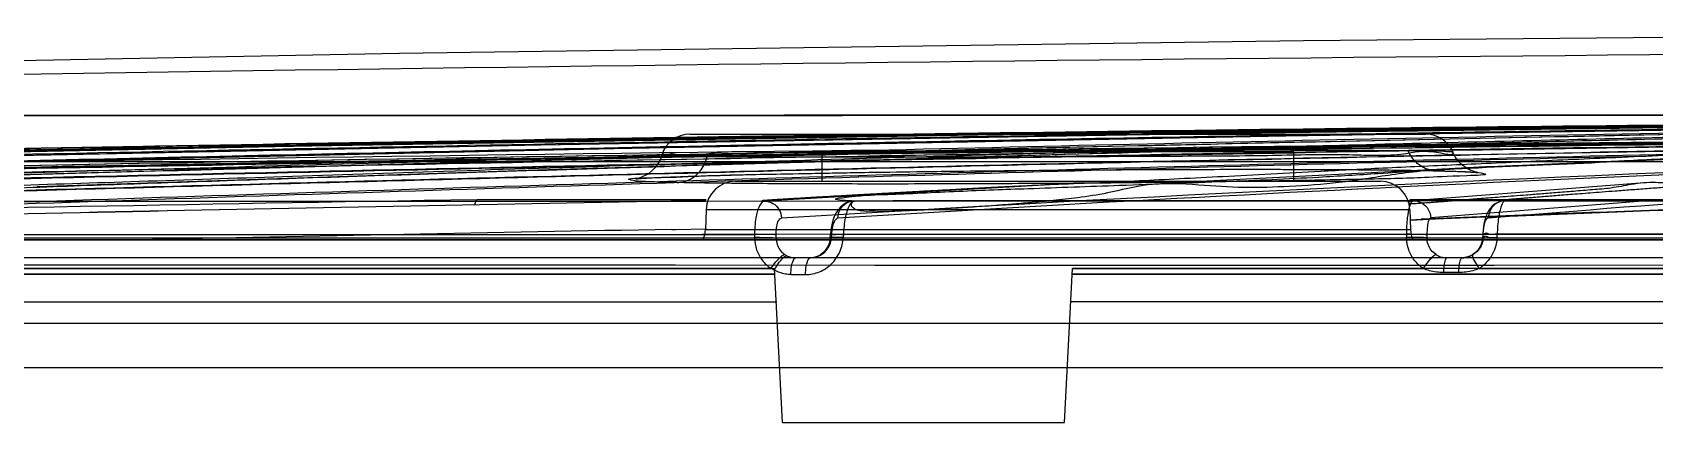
# Model space of a CAD drawing. Header units: millimetres. Extents: x 687 to 1107, y -116 to 478.
# Drawn here: x 933.14 to 938.65, y 376.85 to 378.17 of the extents above; entities that cross this region are included whole.
import ezdxf

# ---------------------------------------------------------------- set-up
doc = ezdxf.new("R2010")
doc.units = ezdxf.units.MM
doc.header["$LTSCALE"] = 0.1

msp = doc.modelspace()

# ---------------------------------------------------------------- linework, layer by layer
for p, q in [((935.3743, 377.8256), (937.8723, 377.8256)), ((936.6661, 377.7316), (935.6663, 377.7321)), ((937.4233, 377.7656), (935.8233, 377.7656)), ((935.8233, 377.6656), (935.8233, 377.7656)), ((937.2204, 377.7711), (937.19, 377.7712)), ((937.4233, 377.6656), (937.4233, 377.7656)), ((937.934, 377.767), (937.8124, 377.769)), ((937.9989, 377.7106), (936.9735, 377.658)), ((935.5289, 377.6656), (937.7177, 377.6656)), ((936.6754, 377.6579), (935.6261, 377.5985)), ((938.6141, 377.6607), (937.8266, 377.5992)), ((935.6281, 377.5986), (929.9625, 377.5964)), ((931.7446, 377.5969), (937.8305, 377.5994)), ((935.429, 377.6032), (934.6522, 377.6032)), ((935.429, 377.5691), (935.4267, 377.5021)), ((937.8176, 377.5691), (935.429, 377.5691)), ((935.9312, 377.5987), (935.9296, 377.5986)), ((943.2525, 377.6032), (937.8176, 377.6032)), ((937.8176, 377.5691), (937.82, 377.5021)), ((938.1382, 377.5994), (938.137, 377.5993)), ((938.1417, 377.5995), (944.5092, 377.5997)), ((935.3129, 377.5021), (935.3249, 377.5023)), ((935.3249, 377.5023), (935.4302, 377.5042)), ((935.4267, 377.5021), (937.82, 377.5021)), ((937.8188, 377.5349), (937.8563, 377.5365)), ((937.9044, 377.5365), (937.8191, 377.533)), ((963.4856, 377.4667), (925.8486, 377.4667)), ((926.0459, 377.4731), (940.3097, 377.4731)), ((926.053, 377.4731), (943.6161, 377.4731)), ((926.236, 377.4731), (942.5508, 377.4731)), ((927.8361, 377.4666), (956.7883, 377.4667)), ((929.8848, 377.4827), (935.5935, 377.4849)), ((937.806, 377.4857), (931.6823, 377.4831)), ((935.5935, 377.4849), (935.5934, 377.4742)), ((935.6668, 377.4731), (935.6665, 377.4838)), ((935.8507, 377.4741), (935.8512, 377.4849)), ((935.8543, 377.4731), (935.8507, 377.4741)), ((935.8547, 377.4836), (935.8512, 377.4849)), ((935.8547, 377.4836), (935.8543, 377.4731)), ((935.8951, 377.485), (935.8947, 377.4742)), ((935.8951, 377.4859), (944.5109, 377.485)), ((937.806, 377.4857), (937.8062, 377.4761)), ((937.8754, 377.4846), (937.8757, 377.4731)), ((938.0649, 377.4852), (938.0643, 377.4739)), ((938.0663, 377.4731), (938.0668, 377.4844)), ((938.1134, 377.4742), (938.1139, 377.4858)), ((944.5111, 377.486), (938.1139, 377.4861)), ((943.5529, 377.4056), (926.0415, 377.4056)), ((935.7831, 377.4056), (935.7332, 377.4056)), ((926.2031, 377.3503), (935.6619, 377.3503)), ((935.6494, 377.3693), (929.8383, 377.3693)), ((931.6281, 377.3693), (935.6609, 377.3691)), ((935.1407, 377.3814), (935.2186, 377.3814)), ((935.2186, 377.3814), (935.2404, 377.3813)), ((935.2404, 377.3813), (935.2525, 377.3813)), ((935.2525, 377.3813), (935.3132, 377.3813)), ((935.3132, 377.3813), (935.3255, 377.3813)), ((935.3255, 377.3813), (936.0021, 377.3808)), ((935.6611, 377.3639), (935.6494, 377.3693)), ((935.6884, 376.8455), (935.661, 377.3692)), ((935.7168, 377.3487), (935.7666, 377.3487)), ((936.0021, 377.3808), (936.1428, 377.3808)), ((936.1428, 377.3808), (936.2114, 377.3808)), ((936.2114, 377.3808), (936.9897, 377.3808)), ((936.6455, 376.8455), (936.6729, 377.3693)), ((944.6671, 377.3504), (936.6717, 377.3503)), ((936.6718, 377.3503), (944.6666, 377.3503)), ((944.571, 377.3693), (936.6729, 377.3693)), ((936.6729, 377.3693), (937.8637, 377.3693)), ((936.9897, 377.3808), (937.0213, 377.3808)), ((937.0213, 377.3808), (937.2216, 377.3809)), ((937.2216, 377.3809), (937.2542, 377.3809)), ((937.2542, 377.3809), (937.9192, 377.3811)), ((937.9192, 377.3811), (937.9909, 377.3811)), ((937.9831, 377.3556), (937.9324, 377.3556)), ((937.9909, 377.3811), (938.0043, 377.3811)), ((938.0043, 377.3811), (938.1042, 377.3811)), ((938.0527, 377.3692), (944.5712, 377.3691)), ((938.1042, 377.3811), (942.4204, 377.3826)), ((926.3027, 377.2556), (935.669, 377.2556)), ((952.6673, 377.2556), (936.667, 377.2556)), ((933.1511, 377.1829), (932.7211, 377.1828)), ((933.2036, 377.1829), (933.1511, 377.1829)), ((933.3757, 377.1829), (933.2036, 377.1829)), ((933.4934, 377.1829), (933.3757, 377.1829)), ((933.5502, 377.1829), (933.4934, 377.1829)), ((933.6256, 377.1829), (933.5502, 377.1829)), ((933.8165, 377.1829), (933.6256, 377.1829)), ((933.8704, 377.1829), (933.8165, 377.1829)), ((934.0789, 377.1828), (933.8704, 377.1829)), ((934.2128, 377.1828), (934.0789, 377.1828)), ((935.1466, 377.1828), (934.2128, 377.1828)), ((935.2119, 377.1828), (935.1466, 377.1828)), ((935.2654, 377.1828), (935.2119, 377.1828)), ((935.4659, 377.1828), (935.2654, 377.1828)), ((935.5155, 377.1828), (935.4659, 377.1828)), ((935.5864, 377.1828), (935.5155, 377.1828)), ((935.6118, 377.1828), (935.5864, 377.1828)), ((935.6815, 377.1828), (935.6118, 377.1828)), ((936.1378, 377.1828), (935.6815, 377.1828)), ((936.1636, 377.1828), (936.1378, 377.1828)), ((936.481, 377.1828), (936.1636, 377.1828)), ((936.6004, 377.1828), (936.481, 377.1828)), ((936.6684, 377.1828), (936.6004, 377.1828)), ((936.7309, 377.1828), (936.6684, 377.1828)), ((936.7564, 377.1828), (936.7309, 377.1828)), ((936.8667, 377.1828), (936.7564, 377.1828)), ((937.1057, 377.1828), (936.8667, 377.1828)), ((937.1816, 377.1828), (937.1057, 377.1828)), ((937.2778, 377.1828), (937.1816, 377.1828)), ((937.3167, 377.1828), (937.2778, 377.1828)), ((937.3604, 377.1828), (937.3167, 377.1828)), ((937.388, 377.1828), (937.3604, 377.1828)), ((937.403, 377.1828), (937.388, 377.1828)), ((937.4391, 377.1828), (937.403, 377.1828)), ((937.563, 377.1828), (937.4391, 377.1828)), ((937.6195, 377.1828), (937.563, 377.1828)), ((939.9867, 377.1827), (937.6195, 377.1828)), ((935.5421, 377.0322), (929.9172, 377.0315)), ((935.5848, 377.0322), (935.5421, 377.0322)), ((936.173, 377.0322), (935.5848, 377.0322)), ((937.1068, 377.0322), (936.173, 377.0322)), ((937.7839, 377.0322), (937.1068, 377.0322)), ((944.6671, 377.0311), (937.7839, 377.0322)), ((935.6884, 376.8456), (936.6455, 376.8456))]:
    msp.add_line(p, q)
for points in [[(940.5628, 378.1718), (937.4569, 378.1432), (934.3885, 378.0996), (931.392, 378.0422), (928.4894, 377.9726)], [(940.2184, 377.8694), (937.8725, 377.8479), (935.5239, 377.8173), (933.1728, 377.7778), (930.8192, 377.7291), (928.4632, 377.6715), (926.1046, 377.6047)], [(940.2459, 377.8695), (937.8974, 377.848), (935.5457, 377.8175), (933.191, 377.7779), (930.8333, 377.7292), (928.4726, 377.6715), (926.109, 377.6047)], [(940.5377, 377.8705), (938.3102, 377.8501), (936.0237, 377.8204), (933.6784, 377.7811), (931.2743, 377.732), (928.8113, 377.6729), (926.2896, 377.6037)], [(940.6991, 377.871), (938.5775, 377.8515), (936.3517, 377.8227), (934.0217, 377.7838), (931.5876, 377.7344), (929.0494, 377.6742), (926.407, 377.603)], [(941.6307, 377.8735), (939.5679, 377.8522), (937.3963, 377.8196), (935.1158, 377.7761), (932.7264, 377.7232), (930.2282, 377.6629), (927.6212, 377.5979)], [(941.1109, 377.8722), (939.1289, 377.8534), (937.0486, 377.8255), (934.8699, 377.7883), (932.5927, 377.7423), (930.2172, 377.688), (927.7432, 377.6263)], [(940.2125, 377.8694), (937.6744, 377.8457), (935.2104, 377.8127), (932.8205, 377.7713), (930.5048, 377.7223), (928.2632, 377.6665)], [(942.2427, 377.8747), (940.4344, 377.854), (938.5307, 377.8217), (936.5315, 377.7784), (934.4369, 377.7252), (932.2469, 377.6637), (929.9615, 377.5963)], [(942.5776, 377.8753), (941.1722, 377.8583), (939.7011, 377.8325), (938.1643, 377.7981), (936.5617, 377.7551), (934.8933, 377.7044), (933.1593, 377.6466)], [(943.2923, 377.8762), (942.306, 377.8603), (941.2835, 377.8361), (940.2248, 377.8033), (939.1299, 377.7616), (937.9989, 377.7106)], [(935.2795, 377.7547), (935.2729, 377.7382), (935.2647, 377.7238), (935.2553, 377.7115), (935.245, 377.7011), (935.2345, 377.6927), (935.2242, 377.6862), (935.2148, 377.6815), (935.2072, 377.6784), (935.2013, 377.6764), (935.197, 377.6752), (935.1941, 377.6745), (935.1921, 377.6741), (935.191, 377.6739), (935.1905, 377.6738), (935.1907, 377.6739), (935.1914, 377.6739), (935.1925, 377.6741), (935.1941, 377.6743), (935.1962, 377.6745), (935.1987, 377.6747), (935.2015, 377.6749), (935.2048, 377.6752), (935.2085, 377.6755), (935.2127, 377.6758), (935.2172, 377.6761), (935.2222, 377.6764), (935.2276, 377.6767), (935.2334, 377.6771), (935.2397, 377.6774), (935.2465, 377.6778), (935.2538, 377.6782), (935.2615, 377.6785), (935.2698, 377.6789), (935.2785, 377.6793), (935.2878, 377.6797), (935.2976, 377.6801), (935.3079, 377.6805), (935.3187, 377.6809), (935.3302, 377.6813), (935.3421, 377.6818), (935.3547, 377.6822), (935.3679, 377.6827), (935.3816, 377.6831), (935.396, 377.6836), (935.411, 377.684), (935.4266, 377.6845), (935.4429, 377.685), (935.4598, 377.6854), (935.4774, 377.6859), (935.4956, 377.6864), (935.5146, 377.6869), (935.5342, 377.6874), (935.5546, 377.6879), (935.5757, 377.6884), (935.5975, 377.6889), (935.62, 377.6894), (935.6433, 377.6899), (935.6674, 377.6904), (935.6922, 377.691), (935.7177, 377.6915), (935.7441, 377.692), (935.7712, 377.6925), (935.799, 377.6931), (935.8276, 377.6936), (935.8569, 377.6941), (935.8871, 377.6946), (935.9179, 377.6951), (935.9495, 377.6956), (935.9818, 377.6962), (936.0148, 377.6967), (936.0486, 377.6972), (936.083, 377.6977), (936.118, 377.6981), (936.1537, 377.6986), (936.19, 377.6991), (936.2269, 377.6996), (936.2644, 377.7), (936.3025, 377.7005), (936.3411, 377.7009), (936.3802, 377.7013), (936.4198, 377.7017), (936.4598, 377.7021), (936.5002, 377.7025), (936.5411, 377.7029), (936.5823, 377.7033), (936.6238, 377.7036), (936.6656, 377.704), (936.7077, 377.7043), (936.75, 377.7046), (936.7925, 377.7048), (936.8352, 377.7051), (936.878, 377.7053), (936.9209, 377.7056), (936.9639, 377.7058), (937.0068, 377.7059), (937.0497, 377.7061), (937.0926, 377.7062), (937.1353, 377.7063), (937.1778, 377.7064), (937.2201, 377.7064), (937.2621, 377.7064), (937.3039, 377.7064), (937.3452, 377.7064), (937.3862, 377.7063), (937.4267, 377.7062), (937.4666, 377.7061), (937.5059, 377.7059), (937.5446, 377.7058), (937.5825, 377.7055), (937.6197, 377.7053), (937.656, 377.705), (937.6914, 377.7047), (937.7257, 377.7043), (937.759, 377.704), (937.7911, 377.7035), (937.8219, 377.7031), (937.8514, 377.7026), (937.8793, 377.702), (937.9056, 377.7015)], [(937.9056, 377.7015), (937.9161, 377.7012), (937.9262, 377.701), (937.9358, 377.7007), (937.9451, 377.7005), (937.9539, 377.7002), (937.9623, 377.6999), (937.9704, 377.6997), (937.978, 377.6994), (937.9852, 377.6991), (937.9921, 377.6989), (937.9985, 377.6986), (938.0046, 377.6983), (938.0103, 377.6981), (938.0156, 377.6978), (938.0205, 377.6976), (938.025, 377.6973), (938.0292, 377.697), (938.033, 377.6968), (938.0364, 377.6966), (938.0394, 377.6963), (938.042, 377.6961), (938.0441, 377.6959), (938.0459, 377.6957), (938.0472, 377.6956), (938.048, 377.6955), (938.0482, 377.6955), (938.0478, 377.6955), (938.0464, 377.6958), (938.0442, 377.6962), (938.0405, 377.6971), (938.0355, 377.6986), (938.0286, 377.701), (938.0201, 377.7048), (938.0106, 377.71), (938.0007, 377.7168), (937.9906, 377.7254), (937.981, 377.7357), (937.9717, 377.7488), (937.9635, 377.7646)], [(935.9295, 377.5986), (935.9167, 377.5965), (935.9047, 377.5922), (935.8942, 377.5861), (935.885, 377.5783), (935.8769, 377.5691), (935.87, 377.5585), (935.864, 377.5462), (935.8591, 377.5325), (935.8553, 377.5173), (935.8527, 377.5012), (935.8512, 377.4849)], [(938.1368, 377.5993), (938.125, 377.5971), (938.1142, 377.593), (938.1049, 377.5876), (938.097, 377.581), (938.0902, 377.5736), (938.0846, 377.5655), (938.08, 377.5568), (938.0761, 377.5475), (938.0727, 377.5372), (938.0699, 377.5259), (938.0676, 377.5133), (938.0659, 377.4997), (938.0649, 377.4852)], [(935.8507, 377.4741), (935.8491, 377.4625), (935.8457, 377.4511), (935.8405, 377.4404), (935.8337, 377.4307), (935.8255, 377.4222), (935.8161, 377.4152), (935.8057, 377.41), (935.7946, 377.4067), (935.7831, 377.4056)], [(938.0643, 377.4739), (938.0629, 377.4627), (938.0596, 377.4517), (938.0547, 377.4414), (938.0483, 377.4318), (938.0404, 377.4235), (938.0314, 377.4166)], [(938.0314, 377.4165), (938.0233, 377.4121), (938.0144, 377.4086), (938.0047, 377.4064), (937.9945, 377.4056)]]:
    msp.add_lwpolyline(points)
for centre, radius, start, end in [((944.7351, -239.6211), 617.449, 90.4170255, 91.7289886), ((944.7194, -238.3424), 616.1704, 90.4180088, 91.7305396), ((935.3743, 377.7256), 0.1, 90, 162.9182), ((945.3232, 219.5466), 158.2873, 90.821909, 93.490905), ((937.8723, 377.7256), 0.1, 23.1916, 90), ((944.6666, -353.0308), 730.8532, 90.6755085, 91.3268243), ((935.5289, 377.5656), 0.1, 90, 178), ((937.7177, 377.5656), 0.1, 2, 90), ((948.8428, -367.4083), 745.1294, 91.0315391, 91.3218266), ((948.9205, -370.9037), 748.6253, 91.0326652, 91.3215972), ((944.7866, -239.8194), 617.5057, 90.9403695, 91.2068226), ((946.2541, 171.6354), 206.0723, 91.824295, 92.335559), ((946.388, 169.6515), 208.058, 91.843727, 92.336885), ((949.0724, -376.7323), 754.3599, 91.045131, 91.183376), ((935.3267, 377.5056), 0.1, 336.8944, 358), ((937.9199, 377.5056), 0.1, 182, 203.1056), ((935.6252, 376.5107), 0.9747, 90.8794, 91.865), ((935.6256, 376.4872), 0.9875, 90.8859, 91.8668), ((937.8388, 376.4543), 1.0319, 91.181, 91.8185), ((935.7345, 377.4739), 0.0687, 236.3683, 242.639)]:
    msp.add_arc(centre, radius, start, end)
for points, knots in [([(926.277, 377.8907), (929.3414, 377.9675), (935.4713, 378.0827), (944.6676, 378.1402), (953.8638, 378.0826), (959.9937, 377.9675), (963.0581, 377.8907)], [0, 0, 0, 0, 0.25, 0.5, 0.75, 1, 1, 1, 1]), ([(925.669, 377.8919), (925.6695, 377.8919), (925.6714, 377.8919), (925.6759, 377.8919), (925.6833, 377.8919), (925.6991, 377.8918), (925.7262, 377.8918), (925.7894, 377.8917), (925.8978, 377.8914), (926.0257, 377.8912), (926.1515, 377.891), (926.2646, 377.8908), (926.3965, 377.8905), (926.5589, 377.8902), (926.769, 377.89), (926.9825, 377.8898), (927.1923, 377.8896), (927.3849, 377.8895), (927.6046, 377.8894), (927.958, 377.8893), (928.48, 377.8891), (929.1976, 377.889), (930.03, 377.8891), (930.963, 377.8892), (931.977, 377.8894), (933.4349, 377.8895), (934.9409, 377.8898), (936.4822, 377.89), (937.6646, 377.8902), (938.8564, 377.8903), (940.0552, 377.8901), (941.2604, 377.8898), (942.432, 377.8892), (943.5681, 377.8885), (944.3006, 377.8881), (944.667, 377.8881)], [0, 0, 0, 0, 0.000078, 0.000312, 0.000702, 0.001247, 0.002806, 0.004989, 0.011227, 0.019924, 0.025187, 0.031083, 0.037783, 0.046023, 0.056721, 0.070956, 0.07975, 0.089844, 0.10137, 0.114443, 0.145647, 0.183798, 0.227763, 0.277088, 0.331133, 0.387887, 0.507311, 0.568943, 0.631279, 0.694023, 0.75713, 0.820596, 0.884336, 0.942135, 1, 1, 1, 1]), ([(944.6672, 377.8889), (944.5475, 377.8889), (944.3085, 377.8889), (943.9492, 377.8891), (943.5894, 377.8892), (943.2318, 377.8894), (942.8796, 377.8896), (942.5311, 377.8897), (942.1782, 377.8898), (941.8095, 377.89), (941.4135, 377.8901), (940.9786, 377.8901), (940.494, 377.8902), (939.9502, 377.8902), (939.338, 377.8903), (938.65, 377.8902), (937.88, 377.8902), (937.0192, 377.8901), (936.0581, 377.89), (935.0077, 377.8898), (933.9311, 377.8897), (932.9105, 377.8895), (932.004, 377.8893), (931.2123, 377.8892), (930.5123, 377.8891), (929.8847, 377.8891), (929.3199, 377.8891), (928.8125, 377.8891), (928.3564, 377.8892), (927.9442, 377.8893), (927.57, 377.8895), (927.233, 377.8896), (926.9363, 377.8898), (926.682, 377.8901), (926.4674, 377.8904), (926.3366, 377.8906), (926.277, 377.8907)], [0, 0, 0, 0, 0.019536, 0.038982, 0.058621, 0.078223, 0.09732, 0.11608, 0.135062, 0.154893, 0.176221, 0.199673, 0.22584, 0.25526, 0.288397, 0.325695, 0.367502, 0.413999, 0.466116, 0.524291, 0.585359, 0.641741, 0.690769, 0.733236, 0.770895, 0.804967, 0.835605, 0.86304, 0.887734, 0.910011, 0.930285, 0.948779, 0.964986, 0.978676, 0.99027, 1, 1, 1, 1]), ([(926.1046, 377.6047), (927.676, 377.6522), (930.8155, 377.7351), (935.5203, 377.8233), (938.6535, 377.858), (940.2184, 377.8694)], [0, 0, 0, 0, 0.334098, 0.667429, 1, 1, 1, 1]), ([(940.246, 377.8695), (938.6792, 377.8582), (935.5414, 377.8234), (930.829, 377.7352), (927.6836, 377.6522), (926.109, 377.6047)], [0, 0, 0, 0, 0.332429, 0.665762, 1, 1, 1, 1]), ([(940.4297, 377.8701), (938.7666, 377.858), (935.5302, 377.8204), (930.8107, 377.728), (927.7545, 377.6472), (926.2714, 377.6038)], [0, 0, 0, 0, 0.352331, 0.685663, 1, 1, 1, 1]), ([(926.2896, 377.6037), (927.78, 377.6471), (930.8534, 377.728), (935.6028, 377.8207), (938.8619, 377.8584), (940.5377, 377.8705)], [0, 0, 0, 0, 0.313872, 0.647204, 1, 1, 1, 1]), ([(926.3834, 377.6032), (927.848, 377.6451), (930.8883, 377.7251), (935.6157, 377.8194), (938.8786, 377.8582), (940.5656, 377.8706)], [0, 0, 0, 0, 0.309886, 0.643216, 1, 1, 1, 1]), ([(940.6991, 377.871), (938.9966, 377.8587), (935.7059, 377.8199), (930.9419, 377.7251), (927.8806, 377.6449), (926.4071, 377.603)], [0, 0, 0, 0, 0.357311, 0.690642, 1, 1, 1, 1]), ([(940.9297, 377.8716), (939.197, 377.8587), (935.886, 377.8165), (931.152, 377.7167), (928.1507, 377.6388), (926.7273, 377.6011)], [0, 0, 0, 0, 0.365951, 0.699282, 1, 1, 1, 1]), ([(927.5179, 377.5981), (927.8904, 377.6075), (928.6359, 377.6262), (929.7986, 377.6555), (931.0064, 377.6856), (932.3041, 377.7173), (933.6473, 377.7487), (935.081, 377.78), (936.5605, 377.8091), (938.1308, 377.8357), (939.7465, 377.8577), (940.8538, 377.8686), (941.4075, 377.873)], [0, 0, 0, 0, 0.08048, 0.161025, 0.251157, 0.341392, 0.441323, 0.541288, 0.651081, 0.760873, 0.880434, 1, 1, 1, 1]), ([(941.6309, 377.8735), (941.0693, 377.8692), (939.9463, 377.8583), (938.3091, 377.8361), (936.7191, 377.8093), (935.2238, 377.78), (933.7761, 377.7484), (932.4229, 377.7169), (931.1172, 377.6852), (929.9051, 377.6551), (928.74, 377.6259), (927.9943, 377.6073), (927.6216, 377.598)], [0, 0, 0, 0, 0.120226, 0.240446, 0.350569, 0.460687, 0.560657, 0.660585, 0.75049, 0.840289, 0.920178, 1, 1, 1, 1]), ([(927.7434, 377.6264), (929.0936, 377.6613), (931.9288, 377.7324), (936.3846, 377.8223), (939.4905, 377.8602), (941.111, 377.8722)], [0, 0, 0, 0, 0.303056, 0.636386, 1, 1, 1, 1]), ([(929.9625, 377.5964), (930.2365, 377.6045), (930.8478, 377.6227), (931.8278, 377.6514), (932.9461, 377.6837), (934.1805, 377.7182), (935.543, 377.7544), (937.0339, 377.7908), (938.6551, 377.8255), (940.406, 377.8554), (941.6164, 377.8694), (942.243, 377.8747)], [0, 0, 0, 0, 0.066948, 0.149355, 0.239448, 0.340177, 0.450927, 0.572318, 0.704391, 0.846952, 1, 1, 1, 1]), ([(931.479, 377.5967), (931.5555, 377.5998), (931.7213, 377.6061), (931.9909, 377.6157), (932.3028, 377.6265), (932.6616, 377.6385), (933.0672, 377.6516), (933.5163, 377.6661), (934.0113, 377.6828), (934.5704, 377.7015), (935.2061, 377.7209), (935.9293, 377.7432), (936.7378, 377.7662), (937.6403, 377.7906), (938.6422, 377.8151), (939.754, 377.8388), (940.987, 377.86), (941.8506, 377.8706), (942.3044, 377.8748)], [0, 0, 0, 0, 0.021189, 0.04597, 0.074744, 0.107634, 0.145422, 0.187186, 0.232097, 0.282629, 0.342156, 0.408281, 0.483095, 0.566222, 0.658368, 0.760734, 0.874289, 1, 1, 1, 1]), ([(931.7446, 377.5969), (931.82, 377.6), (931.985, 377.5962), (932.254, 377.5975), (932.5687, 377.6074), (932.9161, 377.6378), (933.2817, 377.6503), (933.665, 377.6638), (934.086, 377.6781), (934.568, 377.6939), (935.1173, 377.7114), (935.7356, 377.7303), (936.4305, 377.7517), (937.208, 377.7734), (938.0755, 377.7962), (939.0402, 377.8191), (940.1123, 377.8412), (941.3036, 377.8612), (942.1388, 377.8712), (942.578, 377.8753)], [0, 0, 0, 0, 0.020905, 0.045625, 0.074486, 0.108011, 0.142138, 0.175725, 0.21418, 0.25873, 0.309241, 0.366286, 0.429968, 0.501698, 0.581586, 0.670189, 0.768802, 0.878424, 1, 1, 1, 1]), ([(942.9961, 377.8758), (942.7618, 377.8729), (942.3137, 377.866), (941.671, 377.8528), (941.0857, 377.838), (940.5528, 377.8225), (940.0671, 377.8065), (939.6252, 377.7909), (939.2228, 377.7753), (938.8581, 377.7607), (938.5303, 377.7468), (938.2347, 377.7331), (937.9661, 377.7208), (937.7283, 377.7105), (937.524, 377.6996), (937.3481, 377.6898), (937.1879, 377.6817), (937.0393, 377.6741), (936.8999, 377.6668), (936.763, 377.6603), (936.6311, 377.6555), (936.5117, 377.6502), (936.4114, 377.6449), (936.3262, 377.6403), (936.2512, 377.6363), (936.1843, 377.6326), (936.1242, 377.6293), (936.0699, 377.6263), (936.0207, 377.6235), (935.9759, 377.621), (935.9351, 377.6187), (935.8979, 377.6166), (935.864, 377.6147), (935.833, 377.6129), (935.8047, 377.6113), (935.7788, 377.6098), (935.7551, 377.6084), (935.7334, 377.6071), (935.7135, 377.6059), (935.6954, 377.6049), (935.6788, 377.6039), (935.6638, 377.603), (935.6502, 377.6021), (935.6389, 377.6014), (935.6286, 377.6006), (935.6239, 377.6003), (935.6174, 377.5994), (935.6237, 377.5986), (935.6258, 377.5986), (935.6281, 377.5986)], [0, 0, 0, 0, 0.095079, 0.18188, 0.260839, 0.33269, 0.398233, 0.458057, 0.512097, 0.561684, 0.60617, 0.645254, 0.68175, 0.715272, 0.741857, 0.764784, 0.786775, 0.806919, 0.825191, 0.843417, 0.862546, 0.878731, 0.891917, 0.903307, 0.913381, 0.922388, 0.930485, 0.937808, 0.944454, 0.950501, 0.956008, 0.96103, 0.965614, 0.9698, 0.973627, 0.977128, 0.980331, 0.983265, 0.98595, 0.988404, 0.990643, 0.992679, 0.994513, 0.996114, 0.997431, 0.998358, 0.998726, 0.999058, 1, 1, 1, 1]), ([(935.9328, 377.5987), (935.9114, 377.5997), (935.8364, 377.6031), (935.9612, 377.6195), (936.0681, 377.6206), (936.2887, 377.633), (936.5452, 377.6418), (936.8486, 377.6529), (937.1766, 377.6645), (937.4697, 377.6771), (937.7287, 377.6938), (938.0281, 377.7122), (938.4024, 377.727), (938.8362, 377.7482), (939.2978, 377.767), (939.8287, 377.7883), (940.4206, 377.8094), (941.0793, 377.8303), (941.7609, 377.8487), (942.5101, 377.8648), (943.0187, 377.8728), (943.2929, 377.8762)], [0, 0, 0, 0, 0.008593, 0.014647, 0.032289, 0.064409, 0.095959, 0.137351, 0.18512, 0.227608, 0.254696, 0.289056, 0.347648, 0.404633, 0.462936, 0.532578, 0.617305, 0.700008, 0.796403, 0.890225, 1, 1, 1, 1]), ([(943.2929, 377.8762), (943.0469, 377.8731), (942.6007, 377.8663), (941.9519, 377.8532), (941.3737, 377.8389), (940.8511, 377.8239), (940.4097, 377.8097), (940.0406, 377.797), (939.7118, 377.7848), (939.3906, 377.7719), (939.077, 377.7595), (938.7872, 377.7473), (938.5394, 377.7343), (938.3208, 377.7233), (938.1275, 377.7163), (937.9408, 377.7097), (937.7608, 377.6905), (937.5817, 377.6586), (937.4139, 377.6479), (937.2549, 377.6416), (937.0955, 377.6535), (936.9386, 377.6638), (936.8042, 377.6262), (936.6964, 377.6101), (936.6113, 377.6004), (936.5396, 377.5937), (936.4782, 377.5885), (936.425, 377.5844), (936.3786, 377.581), (936.3378, 377.5782), (936.3017, 377.5759), (936.2693, 377.5739), (936.24, 377.5721), (936.213, 377.5705), (936.1876, 377.5691), (936.163, 377.5678), (936.1384, 377.5666), (936.1081, 377.5652), (936.0704, 377.564), (936.0273, 377.5626), (935.9829, 377.5647), (935.9481, 377.5617), (935.9151, 377.5813), (935.9276, 377.599), (935.9328, 377.5987)], [0, 0, 0, 0, 0.099653, 0.180729, 0.262813, 0.333913, 0.39248, 0.441705, 0.483488, 0.525752, 0.571889, 0.610623, 0.6432, 0.672414, 0.699243, 0.721578, 0.748058, 0.772485, 0.795168, 0.8161, 0.836806, 0.860032, 0.879077, 0.892856, 0.904164, 0.913766, 0.922011, 0.929145, 0.935372, 0.940842, 0.945707, 0.950049, 0.953975, 0.957602, 0.961, 0.964262, 0.967576, 0.971002, 0.976556, 0.982796, 0.988557, 0.994241, 0.997885, 1, 1, 1, 1]), ([(941.9842, 377.8742), (941.2889, 377.8682), (939.9343, 377.8518), (937.9562, 377.8159), (936.6735, 377.7867), (936.0501, 377.7716)], [0, 0, 0, 0, 0.351464, 0.684792, 1, 1, 1, 1]), ([(943.3623, 377.8763), (943.2173, 377.874), (942.9392, 377.8687), (942.5396, 377.8591), (942.1738, 377.8486), (941.8391, 377.8374), (941.5329, 377.826), (941.2519, 377.8144), (940.9948, 377.8032), (940.7601, 377.7921), (940.5455, 377.7811), (940.3494, 377.7711), (940.1712, 377.7615), (940.0095, 377.7518), (939.8612, 377.7429), (939.7249, 377.7354), (939.601, 377.7277), (939.487, 377.7203), (939.3824, 377.7142), (939.2918, 377.7073), (939.211, 377.7028), (939.1351, 377.6834), (939.0534, 377.6751), (938.9737, 377.6702), (938.9013, 377.6652), (938.8362, 377.6612), (938.7764, 377.657), (938.7154, 377.6556), (938.6468, 377.6643), (938.5731, 377.6569), (938.5028, 377.6416), (938.4369, 377.6369), (938.3744, 377.6317), (938.315, 377.6267), (938.2615, 377.6225), (938.2142, 377.6188), (938.172, 377.6155), (938.1339, 377.6125), (938.0996, 377.6098), (938.0684, 377.6073), (938.0401, 377.6051), (938.0144, 377.603), (937.9909, 377.6012), (937.9695, 377.5995), (937.9499, 377.5979), (937.9321, 377.5965), (937.9158, 377.5952), (937.9009, 377.5941), (937.8872, 377.593), (937.8748, 377.5921), (937.8633, 377.5913), (937.8529, 377.5905), (937.8434, 377.5899), (937.8348, 377.5895), (937.8272, 377.5891), (937.8206, 377.5893), (937.8159, 377.5895), (937.8117, 377.592), (937.8151, 377.5967), (937.8214, 377.5986), (937.8272, 377.5994), (937.8305, 377.5994)], [0, 0, 0, 0, 0.077971, 0.149487, 0.214858, 0.274693, 0.329463, 0.379574, 0.425841, 0.467788, 0.505904, 0.541311, 0.573334, 0.601873, 0.62837, 0.65318, 0.675253, 0.695092, 0.714573, 0.731564, 0.743953, 0.75799, 0.773498, 0.787992, 0.80091, 0.812517, 0.823042, 0.833139, 0.845249, 0.860101, 0.872666, 0.883882, 0.895546, 0.906404, 0.915922, 0.924359, 0.931912, 0.938711, 0.944856, 0.950431, 0.955502, 0.960119, 0.964326, 0.968163, 0.971665, 0.974862, 0.977784, 0.980457, 0.9829, 0.985137, 0.987183, 0.989049, 0.990752, 0.992301, 0.993683, 0.994878, 0.995787, 0.996338, 0.996946, 0.998205, 1, 1, 1, 1]), ([(943.6675, 377.8765), (943.5131, 377.8741), (943.2173, 377.8685), (942.7923, 377.8579), (942.4034, 377.8462), (942.048, 377.8337), (941.7228, 377.8209), (941.4254, 377.8081), (941.1538, 377.7955), (940.9054, 377.783), (940.678, 377.7711), (940.4713, 377.7599), (940.2856, 377.7492), (940.1181, 377.7387), (939.9633, 377.7291), (939.8217, 377.7208), (939.6987, 377.7131), (939.5949, 377.7051), (939.5037, 377.6981), (939.4182, 377.6922), (939.338, 377.6867), (939.2646, 377.6816), (939.1976, 377.6769), (939.1364, 377.6726), (939.079, 377.6685), (939.0215, 377.6647), (938.9616, 377.6616), (938.9026, 377.6591), (938.8508, 377.6569), (938.8066, 377.6538), (938.7653, 377.651), (938.7214, 377.6478), (938.6735, 377.6442), (938.6217, 377.6404), (938.5683, 377.6363), (938.5175, 377.6324), (938.4719, 377.6289), (938.4315, 377.6258), (938.3954, 377.623), (938.363, 377.6204), (938.3337, 377.6181), (938.3071, 377.616), (938.283, 377.6141), (938.261, 377.6123), (938.241, 377.6107), (938.2227, 377.6092), (938.2061, 377.6079), (938.1909, 377.6067), (938.1771, 377.6055), (938.1645, 377.6045), (938.153, 377.6034), (938.1426, 377.6029), (938.1341, 377.6013), (938.1284, 377.6024), (938.1247, 377.5993), (938.1356, 377.6005), (938.1383, 377.5996), (938.1417, 377.5995)], [0, 0, 0, 0, 0.083216, 0.159495, 0.229216, 0.29294, 0.351195, 0.40467, 0.453422, 0.497788, 0.538757, 0.576165, 0.609399, 0.639009, 0.666677, 0.692995, 0.715454, 0.733113, 0.749119, 0.764801, 0.779275, 0.792469, 0.804501, 0.81546, 0.825556, 0.835534, 0.846477, 0.857898, 0.867365, 0.874439, 0.8818, 0.889683, 0.89817, 0.90767, 0.917697, 0.927027, 0.935146, 0.94238, 0.948844, 0.954663, 0.959922, 0.964692, 0.969029, 0.972977, 0.976574, 0.979851, 0.98284, 0.985571, 0.988059, 0.99032, 0.992393, 0.99429, 0.995942, 0.997036, 0.997213, 0.998187, 1, 1, 1, 1]), ([(940.5178, 377.8127), (938.9346, 377.8004), (935.7682, 377.7642), (931.0188, 377.6753), (927.853, 377.5929), (926.2701, 377.5459)], [0, 0, 0, 0, 0.333299, 0.666632, 1, 1, 1, 1]), ([(926.294, 377.5459), (927.8664, 377.592), (931.0117, 377.6755), (935.7305, 377.7633), (938.8768, 377.8007), (940.4501, 377.8122)], [0, 0, 0, 0, 0.33331, 0.666643, 1, 1, 1, 1]), ([(926.3838, 377.5451), (927.9713, 377.5902), (931.1464, 377.6745), (935.9097, 377.7621), (939.0852, 377.8016), (940.673, 377.8131)], [0, 0, 0, 0, 0.333376, 0.666709, 1, 1, 1, 1]), ([(940.5914, 377.8128), (939.0154, 377.7998), (935.8635, 377.7628), (931.1364, 377.6736), (927.9856, 377.5919), (926.4104, 377.5454)], [0, 0, 0, 0, 0.333361, 0.666693, 1, 1, 1, 1]), ([(941.0767, 377.8146), (939.54, 377.8023), (936.4093, 377.7649), (931.6279, 377.6673), (928.3832, 377.5879), (926.7323, 377.5433)], [0, 0, 0, 0, 0.321332, 0.654668, 1, 1, 1, 1]), ([(926.7633, 377.5436), (928.3972, 377.5881), (931.609, 377.6674), (936.3428, 377.7644), (939.4428, 377.8017), (940.9647, 377.814)], [0, 0, 0, 0, 0.34523, 0.678556, 1, 1, 1, 1]), ([(941.4504, 377.8153), (939.9581, 377.8018), (936.9226, 377.7626), (932.2931, 377.659), (929.1558, 377.5826), (927.5615, 377.5405)], [0, 0, 0, 0, 0.322266, 0.655589, 1, 1, 1, 1]), ([(927.5801, 377.5403), (929.1888, 377.5826), (932.3539, 377.6593), (937.0232, 377.7633), (940.0842, 377.8025), (941.5885, 377.8158)], [0, 0, 0, 0, 0.344551, 0.677897, 1, 1, 1, 1]), ([(929.7909, 377.5384), (931.1982, 377.5822), (933.9657, 377.6609), (938.0465, 377.7645), (940.7204, 377.8033), (942.0338, 377.8163)], [0, 0, 0, 0, 0.34491, 0.678234, 1, 1, 1, 1]), ([(942.1939, 377.8168), (940.8776, 377.8041), (938.1965, 377.7654), (934.1034, 377.6617), (931.3264, 377.5825), (929.9139, 377.5384)], [0, 0, 0, 0, 0.321502, 0.654851, 1, 1, 1, 1]), ([(942.3568, 377.8168), (941.1975, 377.8048), (938.8352, 377.7671), (935.2269, 377.6659), (932.778, 377.5845), (931.5318, 377.5387)], [0, 0, 0, 0, 0.321188, 0.654512, 1, 1, 1, 1]), ([(931.693, 377.5388), (932.9412, 377.585), (935.393, 377.667), (939.0039, 377.768), (941.3669, 377.8055), (942.526, 377.8173)], [0, 0, 0, 0, 0.345775, 0.679121, 1, 1, 1, 1]), ([(943.2366, 377.8183), (942.419, 377.8067), (940.7832, 377.7707), (938.3293, 377.6782), (936.6937, 377.5907), (935.8759, 377.5406)], [0, 0, 0, 0, 0.332999, 0.666308, 1, 1, 1, 1]), ([(943.4209, 377.8182), (942.8055, 377.8079), (941.575, 377.7736), (939.7306, 377.6812), (938.5025, 377.5924), (937.8888, 377.5412)], [0, 0, 0, 0, 0.333263, 0.666545, 1, 1, 1, 1]), ([(938.0837, 377.5411), (938.6975, 377.5925), (939.9251, 377.6815), (941.7673, 377.7739), (942.9954, 377.8081), (943.6091, 377.8182)], [0, 0, 0, 0, 0.333958, 0.66724, 1, 1, 1, 1]), ([(935.6664, 377.7319), (935.5253, 377.7319), (934.6185, 377.7317), (933.3465, 377.7315), (931.8667, 377.7314), (930.5485, 377.7311), (929.3484, 377.731), (928.2951, 377.7311), (927.7615, 377.7312), (927.4007, 377.7314), (927.177, 377.7315), (926.9814, 377.7316), (926.7689, 377.7318), (926.5531, 377.732), (926.3414, 377.7322), (926.1783, 377.7325), (926.0461, 377.7328), (925.933, 377.733), (925.8073, 377.7332), (925.6795, 377.7334), (925.5711, 377.7337), (925.5079, 377.7338), (925.4808, 377.7339), (925.465, 377.7339), (925.4576, 377.7339), (925.4532, 377.7339), (925.4512, 377.7339), (925.4507, 377.7339)], [0, 0, 0, 0, 0.041433, 0.266299, 0.373546, 0.475987, 0.653428, 0.725969, 0.785302, 0.810109, 0.831931, 0.850995, 0.867566, 0.894325, 0.914364, 0.929748, 0.942222, 0.953184, 0.962963, 0.979128, 0.990725, 0.994785, 0.997682, 0.998696, 0.99942, 0.999854, 1, 1, 1, 1]), ([(944.6674, 377.731), (944.2984, 377.7311), (943.5603, 377.7314), (942.4156, 377.7321), (941.235, 377.7324), (940.0204, 377.7324), (938.8113, 377.7324), (937.6084, 377.7322), (936.4142, 377.7321), (934.8578, 377.7318), (933.3353, 377.7316), (931.8584, 377.7314), (930.8259, 377.7312), (929.8738, 377.7311), (929.1418, 377.7311), (928.6106, 377.7311), (928.162, 377.7312), (927.6835, 377.7313), (927.2018, 377.7315), (926.8304, 377.7318), (926.5487, 377.732), (926.3358, 377.7323), (926.1716, 377.7326), (926.0386, 377.7328), (925.9249, 377.7331), (925.8244, 377.7333), (925.7358, 377.7334), (925.6593, 377.7336), (925.595, 377.7337), (925.5494, 377.7338), (925.5194, 377.7339), (925.5019, 377.7339), (925.487, 377.7339), (925.4749, 377.734), (925.4664, 377.734), (925.4609, 377.734), (925.4577, 377.734), (925.4552, 377.734), (925.4532, 377.734), (925.4519, 377.734), (925.4512, 377.734), (925.4509, 377.734)], [0, 0, 0, 0, 0.057607, 0.115228, 0.178703, 0.241924, 0.304839, 0.367458, 0.429728, 0.491263, 0.61044, 0.667409, 0.721845, 0.771629, 0.816039, 0.836117, 0.854566, 0.886075, 0.910809, 0.929771, 0.94406, 0.954784, 0.963015, 0.969685, 0.975546, 0.98077, 0.985379, 0.989366, 0.992719, 0.995425, 0.996484, 0.997396, 0.998166, 0.998796, 0.999291, 0.999489, 0.999655, 0.999788, 0.99989, 0.99996, 1, 1, 1, 1]), ([(936.0501, 377.7716), (935.5342, 377.7589), (934.5496, 377.7338), (933.1452, 377.6952), (931.8839, 377.6593), (930.7654, 377.6266), (930.0666, 377.6062), (929.7408, 377.5964)], [0, 0, 0, 0, 0.245321, 0.468131, 0.667743, 0.845069, 1, 1, 1, 1]), ([(937.19, 377.7712), (937.0835, 377.7711), (936.8653, 377.7708), (936.537, 377.77), (936.2146, 377.7678), (935.9156, 377.7677), (935.667, 377.7595), (935.4616, 377.7711), (935.3624, 377.7423), (935.2829, 377.7686), (935.2787, 377.7549)], [0, 0, 0, 0, 0.167218, 0.342539, 0.515028, 0.673921, 0.809288, 0.912659, 0.977576, 1, 1, 1, 1]), ([(935.2795, 377.7546), (935.2795, 377.7546), (935.2795, 377.7546), (935.2795, 377.7546), (935.2796, 377.7545), (935.2797, 377.7545), (935.2799, 377.7544), (935.2801, 377.7543), (935.2803, 377.7543), (935.2806, 377.7542), (935.2811, 377.7542), (935.2818, 377.7541), (935.2829, 377.7539), (935.2841, 377.7538), (935.2861, 377.7537), (935.2891, 377.7535), (935.2933, 377.7533), (935.2983, 377.753), (935.3066, 377.7527), (935.3188, 377.7524), (935.3358, 377.752), (935.3559, 377.7516), (935.379, 377.7512), (935.4051, 377.7509), (935.4235, 377.7507), (935.4332, 377.7506)], [0, 0, 0, 0, 0.000192, 0.000408, 0.000985, 0.001815, 0.002924, 0.00432, 0.006009, 0.007993, 0.010274, 0.01573, 0.022378, 0.030221, 0.039258, 0.061683, 0.089185, 0.121754, 0.159381, 0.249767, 0.360257, 0.490739, 0.641008, 0.810838, 1, 1, 1, 1]), ([(935.3314, 377.6614), (935.3467, 377.6616), (935.3785, 377.6702), (935.4154, 377.7035), (935.4293, 377.7344), (935.4332, 377.7507)], [0, 0, 0, 0, 0.31789, 0.652338, 1, 1, 1, 1]), ([(935.4332, 377.7507), (935.4857, 377.7501), (935.6058, 377.7493), (935.8059, 377.7485), (935.9535, 377.7484), (936.0334, 377.7484)], [0, 0, 0, 0, 0.262136, 0.60045, 1, 1, 1, 1]), ([(936.0334, 377.7484), (936.1406, 377.7484), (936.3606, 377.7487), (936.6922, 377.7497), (937.018, 377.7519), (937.3227, 377.7522), (937.5697, 377.7603), (937.7896, 377.7491), (937.8672, 377.777), (937.9698, 377.7521), (937.9643, 377.765)], [0, 0, 0, 0, 0.166541, 0.341858, 0.51477, 0.674249, 0.810107, 0.913666, 0.978326, 1, 1, 1, 1]), ([(944.6671, 377.7301), (944.2985, 377.7301), (943.5613, 377.7304), (942.4181, 377.7312), (941.2392, 377.7317), (940.0269, 377.7321), (938.8207, 377.7322), (937.8597, 377.7322), (937.1422, 377.7321), (936.8248, 377.7321), (936.6663, 377.732)], [0, 0, 0, 0, 0.13821, 0.276424, 0.428685, 0.58024, 0.730988, 0.88098, 0.940568, 1, 1, 1, 1]), ([(937.8124, 377.769), (937.7608, 377.7695), (937.6424, 377.7703), (937.445, 377.771), (937.2994, 377.7711), (937.2204, 377.7711)], [0, 0, 0, 0, 0.261779, 0.600032, 1, 1, 1, 1]), ([(937.9093, 377.7015), (937.9046, 377.7014), (937.895, 377.702), (937.8804, 377.7051), (937.866, 377.7107), (937.8521, 377.7187), (937.8395, 377.7291), (937.8284, 377.7411), (937.8208, 377.7524), (937.8157, 377.7618), (937.8135, 377.7666), (937.8124, 377.769)], [0, 0, 0, 0, 0.113049, 0.229871, 0.354777, 0.482737, 0.612879, 0.743991, 0.872886, 0.936774, 1, 1, 1, 1]), ([(937.9635, 377.7646), (937.9635, 377.7646), (937.9634, 377.7646), (937.9633, 377.7647), (937.9632, 377.7647), (937.963, 377.7648), (937.9629, 377.7648), (937.9625, 377.7649), (937.962, 377.765), (937.9614, 377.7651), (937.9605, 377.7652), (937.9596, 377.7653), (937.9582, 377.7655), (937.9564, 377.7656), (937.9531, 377.7658), (937.9481, 377.7661), (937.9412, 377.7664), (937.9361, 377.7666), (937.9334, 377.7667)], [0, 0, 0, 0, 0.002472, 0.005833, 0.010206, 0.015644, 0.022177, 0.02982, 0.048471, 0.071643, 0.09936, 0.131633, 0.168469, 0.234251, 0.310919, 0.496952, 0.726631, 1, 1, 1, 1]), ([(935.1989, 377.6658), (935.1884, 377.6665), (935.1354, 377.6764), (935.3189, 377.6782), (935.4271, 377.6864), (935.7124, 377.6912), (936.0179, 377.6971), (936.3763, 377.7015), (936.7433, 377.7048), (937.0999, 377.7065), (937.4211, 377.7066), (937.6868, 377.7051), (937.8431, 377.703), (937.9093, 377.7015)], [0, 0, 0, 0, 0.011321, 0.03902, 0.10263, 0.196916, 0.314463, 0.445599, 0.580708, 0.712606, 0.830978, 0.928297, 1, 1, 1, 1]), ([(938.0415, 377.6966), (938.0523, 377.6959), (938.1018, 377.6872), (937.9524, 377.683), (937.8611, 377.6769), (937.6247, 377.6717), (937.3633, 377.6665), (937.048, 377.6622), (936.7189, 377.659), (936.385, 377.657), (936.0655, 377.6563), (935.7762, 377.6567), (935.5356, 377.6582), (935.3928, 377.6601), (935.3314, 377.6614)], [0, 0, 0, 0, 0.01169, 0.034234, 0.086283, 0.162669, 0.264162, 0.379126, 0.500207, 0.620883, 0.739817, 0.845664, 0.933598, 1, 1, 1, 1]), ([(937.9093, 377.7015), (937.9269, 377.7011), (937.9594, 377.7002), (938.0034, 377.6987), (938.0299, 377.6974), (938.0415, 377.6966)], [0, 0, 0, 0, 0.398797, 0.736323, 1, 1, 1, 1]), ([(935.3314, 377.6614), (935.3131, 377.6618), (935.28, 377.6626), (935.2358, 377.664), (935.21, 377.6652), (935.1989, 377.6658)], [0, 0, 0, 0, 0.414157, 0.748474, 1, 1, 1, 1]), ([(934.6446, 377.5864), (934.6451, 377.5888), (934.6461, 377.593), (934.6477, 377.5978), (934.6491, 377.6006), (934.6502, 377.6023), (934.6514, 377.6032), (934.6522, 377.6032)], [0, 0, 0, 0, 0.38839, 0.681059, 0.791715, 0.879667, 1, 1, 1, 1]), ([(935.6281, 377.5986), (935.6201, 377.598), (935.6046, 377.576), (935.5964, 377.5377), (935.5934, 377.5038), (935.5935, 377.4849)], [0, 0, 0, 0, 0.194395, 0.540143, 1, 1, 1, 1]), ([(935.6281, 377.5986), (935.6378, 377.5985), (935.6576, 377.5928), (935.6789, 377.5705), (935.6845, 377.5504), (935.6848, 377.5402)], [0, 0, 0, 0, 0.326998, 0.657319, 1, 1, 1, 1]), ([(935.8762, 377.5406), (935.8765, 377.5507), (935.882, 377.571), (935.9034, 377.5931), (935.9232, 377.5987), (935.9328, 377.5987)], [0, 0, 0, 0, 0.343637, 0.67584, 1, 1, 1, 1]), ([(935.9328, 377.5987), (935.9249, 377.5982), (935.9095, 377.5762), (935.8998, 377.5382), (935.8958, 377.5041), (935.8951, 377.485)], [0, 0, 0, 0, 0.191924, 0.537251, 1, 1, 1, 1]), ([(944.5092, 377.5992), (944.1521, 377.5992), (943.4384, 377.5993), (941.9958, 377.5996), (940.1873, 377.5999), (938.0422, 377.5995), (936.626, 377.599), (935.9328, 377.5987)], [0, 0, 0, 0, 0.124907, 0.249663, 0.504611, 0.757527, 1, 1, 1, 1]), ([(937.8305, 377.5994), (937.8237, 377.5987), (937.8137, 377.574), (937.8077, 377.5386), (937.8059, 377.5045), (937.806, 377.4857)], [0, 0, 0, 0, 0.172965, 0.526484, 1, 1, 1, 1]), ([(937.8305, 377.5994), (937.8405, 377.5994), (937.8607, 377.5937), (937.8826, 377.5715), (937.8882, 377.5513), (937.8885, 377.5412)], [0, 0, 0, 0, 0.332469, 0.663503, 1, 1, 1, 1]), ([(938.1417, 377.5995), (938.1317, 377.5995), (938.1113, 377.5938), (938.0897, 377.5713), (938.0843, 377.5511), (938.0841, 377.5411)], [0, 0, 0, 0, 0.333644, 0.666739, 1, 1, 1, 1]), ([(938.1417, 377.5995), (938.1349, 377.5988), (938.1243, 377.5742), (938.1173, 377.5388), (938.1145, 377.5044), (938.1139, 377.4857)], [0, 0, 0, 0, 0.169688, 0.531248, 1, 1, 1, 1]), ([(935.6668, 377.4831), (935.6669, 377.493), (935.6681, 377.51), (935.6724, 377.5304), (935.6811, 377.5397), (935.6851, 377.5402)], [0, 0, 0, 0, 0.474943, 0.806337, 1, 1, 1, 1]), ([(935.8759, 377.5406), (935.8717, 377.5395), (935.8632, 377.5301), (935.8572, 377.5098), (935.855, 377.4929), (935.8543, 377.4831)], [0, 0, 0, 0, 0.204517, 0.538028, 1, 1, 1, 1]), ([(937.8888, 377.5412), (937.8854, 377.5403), (937.8794, 377.5298), (937.8765, 377.5106), (937.8757, 377.4937), (937.8757, 377.4839)], [0, 0, 0, 0, 0.176798, 0.513012, 1, 1, 1, 1]), ([(938.0664, 377.4839), (938.067, 377.4939), (938.069, 377.5112), (938.0732, 377.5304), (938.0802, 377.5406), (938.0837, 377.5411)], [0, 0, 0, 0, 0.490782, 0.827289, 1, 1, 1, 1]), ([(935.5934, 377.4742), (935.5938, 377.4603), (935.5986, 377.4328), (935.618, 377.3959), (935.6382, 377.3769), (935.6494, 377.3693)], [0, 0, 0, 0, 0.337417, 0.670864, 1, 1, 1, 1]), ([(935.6665, 377.4838), (935.6624, 377.4844), (935.6516, 377.485), (935.6328, 377.4855), (935.6182, 377.4854), (935.6102, 377.4853)], [0, 0, 0, 0, 0.222916, 0.572393, 1, 1, 1, 1]), ([(935.6104, 377.4746), (935.6182, 377.4747), (935.6327, 377.4748), (935.6515, 377.4743), (935.6624, 377.4737), (935.6668, 377.4731)], [0, 0, 0, 0, 0.415824, 0.768555, 1, 1, 1, 1]), ([(935.6667, 377.4731), (935.6667, 377.4657), (935.6691, 377.4508), (935.6795, 377.4309), (935.6904, 377.4207), (935.6964, 377.4166)], [0, 0, 0, 0, 0.336963, 0.670267, 1, 1, 1, 1]), ([(935.7666, 377.3487), (935.7826, 377.3488), (935.8154, 377.3552), (935.8572, 377.3833), (935.886, 377.4249), (935.8937, 377.4578), (935.8947, 377.4742)], [0, 0, 0, 0, 0.244853, 0.496128, 0.75008, 1, 1, 1, 1]), ([(935.783, 377.4056), (935.7947, 377.4056), (935.8188, 377.412), (935.8456, 377.4375), (935.8534, 377.4613), (935.8543, 377.4731)], [0, 0, 0, 0, 0.328492, 0.665993, 1, 1, 1, 1]), ([(935.8947, 377.4742), (935.8871, 377.4746), (935.8729, 377.4759), (935.8619, 377.4733), (935.8508, 377.476), (935.8507, 377.4741)], [0, 0, 0, 0, 0.517372, 0.87211, 1, 1, 1, 1]), ([(935.8512, 377.4849), (935.8513, 377.4867), (935.8622, 377.4842), (935.8732, 377.4867), (935.8874, 377.4853), (935.8951, 377.485)], [0, 0, 0, 0, 0.123004, 0.472446, 1, 1, 1, 1]), ([(937.8637, 377.3693), (937.8523, 377.3769), (937.8316, 377.3957), (937.8115, 377.4326), (937.8065, 377.4603), (937.8061, 377.4742)], [0, 0, 0, 0, 0.331342, 0.664621, 1, 1, 1, 1]), ([(937.8177, 377.4745), (937.8165, 377.4744), (937.8139, 377.4745), (937.8098, 377.4738), (937.8073, 377.4753), (937.8062, 377.4761)], [0, 0, 0, 0, 0.321988, 0.644068, 1, 1, 1, 1]), ([(937.8175, 377.486), (937.8258, 377.4862), (937.841, 377.4863), (937.8603, 377.4859), (937.8713, 377.4854), (937.8754, 377.4846)], [0, 0, 0, 0, 0.430381, 0.785988, 1, 1, 1, 1]), ([(937.8757, 377.4731), (937.8718, 377.4739), (937.861, 377.4743), (937.8418, 377.4748), (937.8263, 377.4746), (937.8177, 377.4745)], [0, 0, 0, 0, 0.203387, 0.555012, 1, 1, 1, 1]), ([(937.9064, 377.4166), (937.9002, 377.4207), (937.889, 377.4309), (937.8783, 377.4507), (937.8757, 377.4656), (937.8756, 377.4731)], [0, 0, 0, 0, 0.332506, 0.663668, 1, 1, 1, 1]), ([(938.0664, 377.4731), (938.0659, 377.4656), (938.0625, 377.4506), (938.0507, 377.4309), (938.0391, 377.4207), (938.0326, 377.4166)], [0, 0, 0, 0, 0.33114, 0.664825, 1, 1, 1, 1]), ([(938.1134, 377.4742), (938.1126, 377.4603), (938.1068, 377.4325), (938.0857, 377.3956), (938.0643, 377.3768), (938.0527, 377.3692)], [0, 0, 0, 0, 0.333096, 0.666234, 1, 1, 1, 1]), ([(938.1134, 377.4742), (938.1039, 377.4745), (938.0877, 377.4699), (938.0735, 377.4817), (938.0658, 377.4732), (938.0663, 377.4731)], [0, 0, 0, 0, 0.59616, 0.965829, 1, 1, 1, 1]), ([(938.1139, 377.4858), (938.1044, 377.4862), (938.0876, 377.482), (938.0749, 377.4924), (938.0662, 377.4845), (938.0668, 377.4844)], [0, 0, 0, 0, 0.595441, 0.960195, 1, 1, 1, 1]), ([(935.6494, 377.3693), (935.6544, 377.3772), (935.665, 377.3917), (935.6803, 377.4074), (935.6915, 377.4164), (935.6964, 377.4166)], [0, 0, 0, 0, 0.417213, 0.781403, 1, 1, 1, 1]), ([(935.6611, 377.3638), (935.6651, 377.3721), (935.674, 377.3872), (935.6875, 377.4035), (935.6983, 377.4127), (935.7029, 377.4128)], [0, 0, 0, 0, 0.419566, 0.787912, 1, 1, 1, 1]), ([(935.7029, 377.4128), (935.706, 377.4112), (935.7124, 377.4086), (935.7227, 377.4061), (935.7297, 377.4056), (935.7332, 377.4056)], [0, 0, 0, 0, 0.333509, 0.662154, 1, 1, 1, 1]), ([(935.7168, 377.3487), (935.717, 377.3582), (935.7186, 377.3753), (935.7224, 377.394), (935.7295, 377.4054), (935.7332, 377.4056)], [0, 0, 0, 0, 0.467144, 0.8182, 1, 1, 1, 1]), ([(935.7666, 377.3487), (935.7668, 377.3581), (935.7683, 377.375), (935.7723, 377.3935), (935.7792, 377.4054), (935.7831, 377.4056)], [0, 0, 0, 0, 0.46116, 0.807408, 1, 1, 1, 1]), ([(937.8637, 377.3693), (937.8689, 377.3775), (937.879, 377.392), (937.8929, 377.4073), (937.9023, 377.4163), (937.9064, 377.4166)], [0, 0, 0, 0, 0.452227, 0.809023, 1, 1, 1, 1]), ([(937.9064, 377.4166), (937.91, 377.4142), (937.9178, 377.4102), (937.9304, 377.4064), (937.9391, 377.4056), (937.9435, 377.4056)], [0, 0, 0, 0, 0.332997, 0.666859, 1, 1, 1, 1]), ([(937.9324, 377.3556), (937.9327, 377.3641), (937.9339, 377.3796), (937.9366, 377.3946), (937.9408, 377.4056), (937.9435, 377.4056)], [0, 0, 0, 0, 0.491553, 0.845308, 1, 1, 1, 1]), ([(937.9831, 377.3556), (937.9834, 377.3641), (937.9847, 377.3795), (937.9874, 377.3947), (937.9918, 377.4056), (937.9945, 377.4056)], [0, 0, 0, 0, 0.489765, 0.844533, 1, 1, 1, 1]), ([(937.9944, 377.4056), (937.9989, 377.4056), (938.0078, 377.4065), (938.0208, 377.4102), (938.0288, 377.4143), (938.0326, 377.4166)], [0, 0, 0, 0, 0.330392, 0.666756, 1, 1, 1, 1]), ([(938.0527, 377.3692), (938.0477, 377.3774), (938.0404, 377.3934), (938.0314, 377.4034), (938.0309, 377.4171), (938.0326, 377.4166)], [0, 0, 0, 0, 0.544237, 0.89718, 1, 1, 1, 1]), ([(935.6619, 377.3503), (934.9286, 377.3503), (933.5993, 377.3503), (931.7869, 377.3503), (930.3157, 377.3503), (929.1251, 377.3504), (928.172, 377.3503), (927.4313, 377.3504), (926.8854, 377.35), (926.4979, 377.3504), (926.2901, 377.3511), (926.2031, 377.3508)], [0, 0, 0, 0, 0.232576, 0.42161, 0.57483, 0.699183, 0.799228, 0.877117, 0.934087, 0.972389, 1, 1, 1, 1]), ([(931.9339, 377.3823), (932.1921, 377.3822), (932.7155, 377.382), (933.5095, 377.3824), (934.3202, 377.3823), (934.8658, 377.3817), (935.1407, 377.3814)], [0, 0, 0, 0, 0.24156, 0.489609, 0.742798, 1, 1, 1, 1]), ([(935.7168, 377.3487), (935.7106, 377.3487), (935.6978, 377.3499), (935.679, 377.3553), (935.667, 377.3606), (935.6611, 377.3638)], [0, 0, 0, 0, 0.323404, 0.655085, 1, 1, 1, 1]), ([(937.9323, 377.3557), (937.924, 377.3557), (937.9079, 377.3567), (937.8848, 377.3613), (937.8704, 377.3664), (937.8636, 377.3693)], [0, 0, 0, 0, 0.350804, 0.684713, 1, 1, 1, 1]), ([(938.0522, 377.3691), (938.0454, 377.3662), (938.0308, 377.3613), (938.0076, 377.3567), (937.9913, 377.3557), (937.9829, 377.3557)], [0, 0, 0, 0, 0.311285, 0.648212, 1, 1, 1, 1])]:
    msp.add_open_spline(points, degree=3, knots=knots)

doc.saveas('drawing.dxf')
